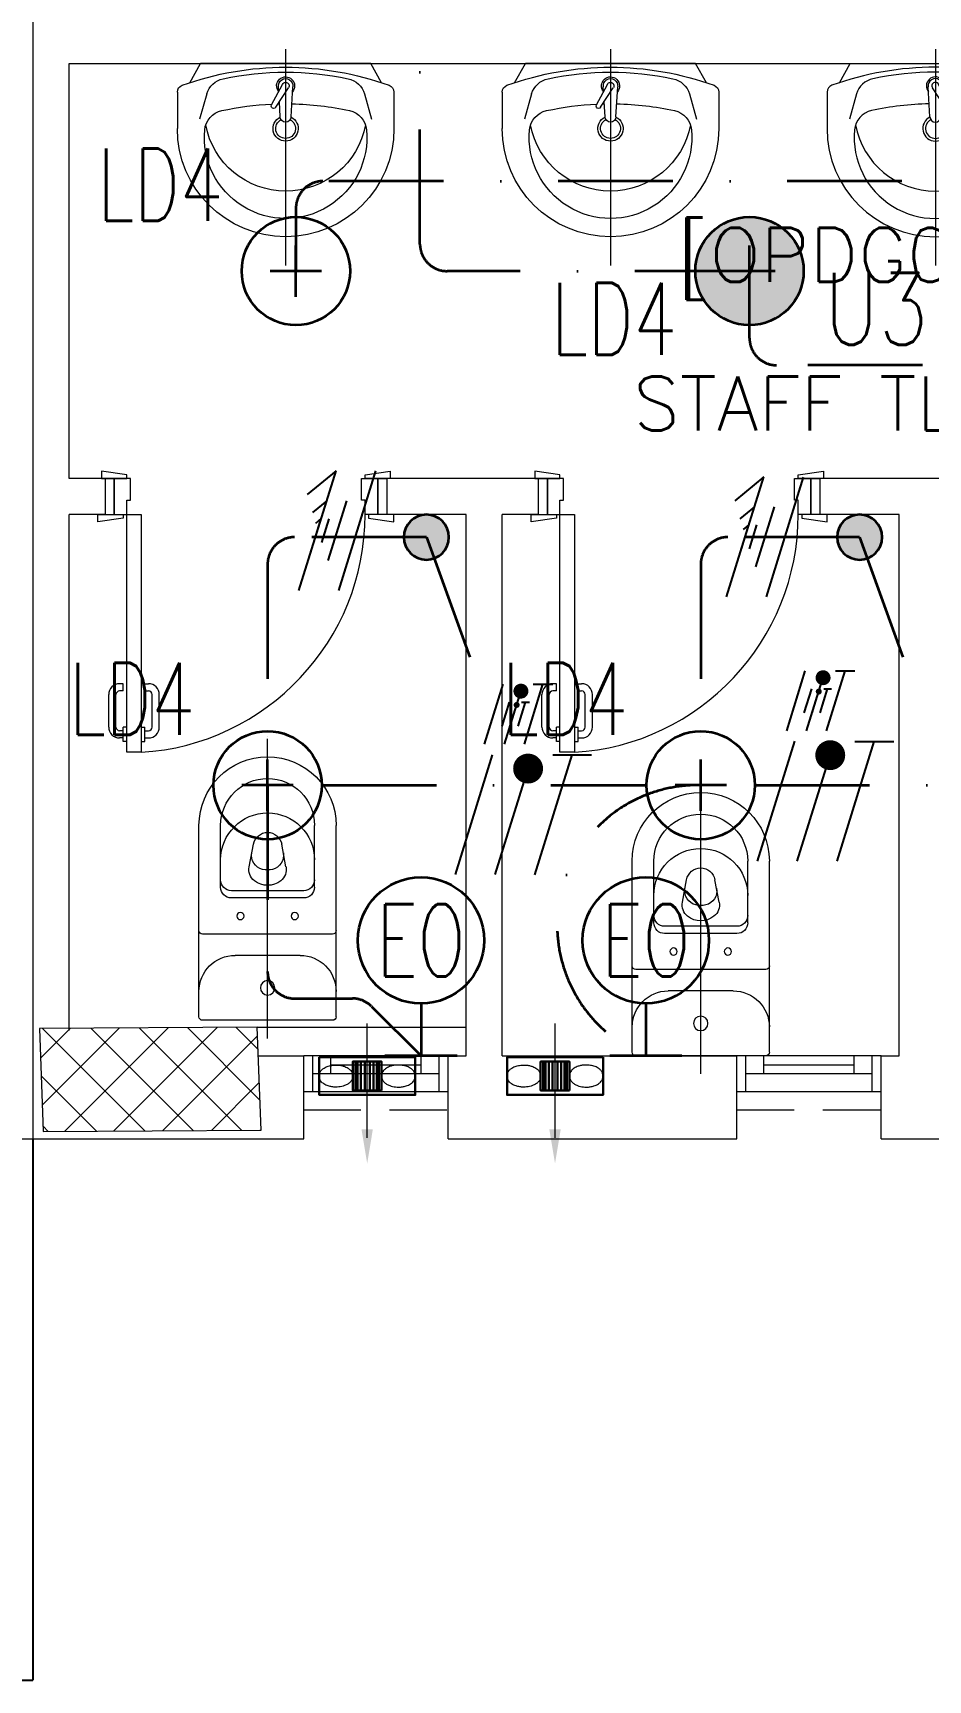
# Model space of a CAD drawing. Header units: inches. Extents: x -12418 to 183584, y -29325 to 19878.
# Drawn here: x 5228 to 7708, y -14597 to -10032 of the extents above; entities that cross this region are included whole.
import ezdxf
from ezdxf.enums import TextEntityAlignment as Align

# ---------------------------------------------------------------- set-up
doc = ezdxf.new("R2010")
doc.units = ezdxf.units.IN
doc.header["$LTSCALE"] = 25
doc.header["$MEASUREMENT"] = 0
for name, pattern in [('00-Ground Floor$0$HIDDEN', [9.525, 6.35, -3.175]), ('DASHDOT', [25.4, 12.7, -6.35, 0, -6.35]), ('DASHED2', [9.525, 6.35, -3.175])]:
    doc.linetypes.add(name, pattern=pattern)
doc.layers.get('0').update_dxf_attribs({"color": 8})
for name, color, linetype, lineweight in [('00-Ground Floor$0$72_EGR_BASE_TEXT', 252, 'Continuous', 5), ('00-Ground Floor$0$Aluminum', 251, 'Continuous', 5), ('00-Ground Floor$0$C-HYDR-CTCH', 251, 'Continuous', 5), ('00-Ground Floor$0$Hatch', 254, 'Continuous', 5), ('00-Ground Floor$0$Proj', 251, 'Continuous', 5), ('00-Ground Floor$0$SANIT', 250, 'Continuous', 5), ('00-Ground Floor$0$Walls', 251, 'Continuous', 5), ('00-Ground Floor$0$Wooden Joinery', 251, 'Continuous', 5), ('E-LITE-CIRC', 6, 'Continuous', 25), ('E-LITE-CIRC-NUMB', 6, 'Continuous', 25), ('E-LITE-CLNG @ 100', 150, 'Continuous', 35), ('E-LITE-CLNG-CNDT', 6, 'DASHDOT', 35), ('E-LITE-CTRL', 6, 'Continuous', 25), ('E-LITE-IDEN', 6, 'Continuous', 25), ('E-LITE-SWCH @ 100', 3, 'Continuous', 35), ('E-POWR-CIRC-NUMB', 6, 'Continuous', 25), ('E-POWR-WALL @ 100', 4, 'Continuous', 35), ('E-POWR-WIRE', 6, 'Continuous', 25), ('E-POWR-WIRE @ 100', 6, 'Continuous', 25), ('E-POWR-WIRE @ 20', 6, 'Continuous', 25), ('E-POWR-WIRE @ 50', 6, 'Continuous', 25)]:
    doc.layers.add(name, color=color, linetype=linetype, lineweight=lineweight)
for name, color, linetype in [('00-Ground Floor$0$X-WHITE glass', 255, 'Continuous'), ('E-POWR-IDEN', 101, 'Continuous'), ('MC-EX-EQPM', 2, 'Continuous')]:
    doc.layers.add(name, color=color, linetype=linetype)
doc.styles.add('00-Ground Floor$0$SIMPLEX', font='SIMPLEX.shx', dxfattribs={"height": 150})
doc.styles.add('DC_Simplex', font='SIMPLEX.shx', dxfattribs={"width": 0.7})

# ---------------------------------------------------------------- blocks, each defined once
blk = doc.blocks.new('00-Ground Floor$0$A$C72370EFE')
at = {"layer": '00-Ground Floor$0$Wooden Joinery'}
for p, q in [((-0.01, -0.04), (-0.02, -0.04)), ((-0.01, -0.03), (-0.01, -0.07)), ((0, -0.03), (-0.01, -0.03)), ((0.04, -0.03), (0.05, -0.03)), ((0.05, -0.03), (0.05, -0.07)), ((0.05, -0.04), (0.06, -0.04)), ((-0.05, -0.07), (-0.05, -0.16)), ((-0.03, -0.07), (-0.03, -0.16)), ((-0.01, -0.06), (-0.02, -0.06)), ((0, -0.07), (-0.01, -0.07)), ((0.04, -0.07), (0.05, -0.07)), ((0.05, -0.06), (0.06, -0.06)), ((0.07, -0.07), (0.07, -0.16)), ((0.09, -0.07), (0.09, -0.16)), ((-0.01, -0.17), (-0.02, -0.17)), ((-0.01, -0.17), (-0.01, -0.19)), ((0.05, -0.17), (0.06, -0.17)), ((0.05, -0.17), (0.05, -0.19)), ((-0.01, -0.19), (-0.02, -0.19)), ((0.05, -0.19), (0.06, -0.19))]:
    blk.add_line(p, q, dxfattribs=at)
for centre, radius, start, end in [((-0.02, -0.07), 0.03, 90, 180), ((0.06, -0.07), 0.03, 0, 90), ((-0.02, -0.07), 0.01, 90, 180), ((0.06, -0.07), 0.01, 0, 90), ((-0.02, -0.16), 0.03, 180, 270), ((-0.02, -0.16), 0.01, 180, 270), ((0.06, -0.16), 0.01, 270, 0), ((0.06, -0.16), 0.03, 270, 0)]:
    blk.add_arc(centre, radius, start, end, dxfattribs=at)
blk = doc.blocks.new('00-Ground Floor$0$A$C268A7CF0')
at = {"layer": '00-Ground Floor$0$Wooden Joinery'}
for points in [[(80, 758.8), (80, 768.8), (10, 778.8), (10, 758.8)], [(740, 758.8), (740, 768.8), (810, 778.8), (810, 758.8)], [(70, 658.8), (70, 648.8), (0, 638.8), (0, 658.8)], [(120, 658.8), (120, 0), (80, 0), (80, 658.8)], [(750, 658.8), (750, 648.8), (820, 638.8), (820, 658.8)]]:
    blk.add_lwpolyline(points, close=True, dxfattribs=at)
for points in [[(45, 658.8), (45, 758.8), (20, 758.8), (20, 658.8), (45, 658.8)], [(45, 658.8), (80, 658.8), (80, 698.8), (90, 698.8), (90, 758.8), (45, 758.8), (45, 658.8)], [(775, 658.8), (740, 658.8), (740, 698.8), (730, 698.8), (730, 758.8), (775, 758.8), (775, 658.8)], [(775, 658.8), (775, 758.8), (800, 758.8), (800, 658.8), (775, 658.8)]]:
    blk.add_lwpolyline(points, dxfattribs=at)
blk.add_arc((80, 658.8), 660, 273.4748, 0, dxfattribs=at)
at = {"layer": '00-Ground Floor$0$Wooden Joinery', "xscale": 999.9999999998854, "yscale": 999.9999999998854, "zscale": 999.9999999998854, "rotation": 180}
blk.add_blockref('00-Ground Floor$0$A$C72370EFE', (120, 0), dxfattribs=at)
blk = doc.blocks.new('00-Ground Floor$0$WC manta')
at = {"layer": '00-Ground Floor$0$SANIT'}
for p, q in [((-0.12, 0.19), (0.41, 0.19)), ((-0.13, 0.18), (-0.13, -0.18)), ((0.109, 0.18), (0.109, -0.18)), ((0.209, 0.1), (0.209, -0.1)), ((0.229, 0.1), (0.229, -0.1)), ((0.239, 0.13), (0.41, 0.13)), ((0.05, 0.09), (0.05, -0.09)), ((0.2955, 0.051), (0.3581, 0.0393)), ((-0.18, 0), (0.65, 0)), ((0.2955, -0.051), (0.3581, -0.0393)), ((0.239, -0.13), (0.41, -0.13)), ((-0.12, -0.19), (0.41, -0.19))]:
    blk.add_line(p, q, dxfattribs=at)
for centre, radius in [((0.159, 0.0752), 0.01), ((-0.04, 0), 0.02), ((0.159, -0.0753), 0.01)]:
    blk.add_circle(centre, radius, dxfattribs=at)
for centre, radius, start, end in [((-0.12, 0.18), 0.01, 90, 180), ((-0.05, 0.09), 0.1, 0, 90), ((0.119, 0.18), 0.01, 90, 180), ((0.41, 0), 0.19, 270, 90), ((0.239, 0.1), 0.03, 90, 180), ((0.259, 0.1), 0.03, 90, 180), ((0.3147, 0), 0.13, 270, 90), ((0.41, 0), 0.13, 270, 90), ((0.2882, 0.0117), 0.04, 79.4289, 141.525), ((0.3029, 0), 0.0588, 141.525, 218.475), ((0.3454, 0), 0.0588, 166.4176, 193.5824), ((0.3271, 0.0044), 0.04, 79.4289, 166.4176), ((0.3507, 0), 0.04, 280.5711, 79.4289), ((0.2882, -0.0117), 0.04, 218.475, 280.5711), ((0.3271, -0.0044), 0.04, 193.5824, 280.5711), ((-0.05, -0.09), 0.1, 270, 0), ((0.239, -0.1), 0.03, 180, 270), ((0.259, -0.1), 0.03, 180, 270), ((-0.12, -0.18), 0.01, 180, 270), ((0.119, -0.18), 0.01, 180, 270)]:
    blk.add_arc(centre, radius, start, end, dxfattribs=at)
blk = doc.blocks.new('00-Ground Floor$0$lav-manta 60')
at = {"layer": '00-Ground Floor$0$SANIT'}
for p, q in [((-0.2658, -0.0529), (-0.2358, 0)), ((-0.2358, 0), (0.2358, 0)), ((0, 0.04), (0, -0.56)), ((0.2658, -0.0529), (0.2358, 0)), ((-0.3, -0.0789), (-0.3, -0.18)), ((-0.2185, -0.0841), (-0.2383, -0.1537)), ((-0.015, -0.1473), (-0.0199, -0.064)), ((0.0274, -0.121), (-0.0078, -0.0673)), ((0.0389, -0.1142), (0.0087, -0.0575)), ((0.0191, -0.077), (0.0199, -0.064)), ((0.2185, -0.0841), (0.2383, -0.1537)), ((0.3, -0.0789), (0.3, -0.18)), ((0.015, -0.1473), (0.0174, -0.1057))]:
    blk.add_line(p, q, dxfattribs=at)
for centre, radius, start, end in [((0, -0.8557), 0.8457, 70.1771, 109.8229), ((-0.1608, -0.1006), 0.06, 101.8086, 164.0794), ((0, -0.8696), 0.8457, 78.1914, 101.8086), ((0, -0.0617), 0.025, 320.7474, 220.368), ((0, -0.0617), 0.02, 353.2671, 186.682), ((0.1608, -0.1006), 0.06, 15.9206, 78.1914), ((-0.28, -0.0789), 0.02, 109.8229, 180), ((0, -0.0617), 0.00966, 25.4127, 215.9577), ((0.28, -0.0789), 0.02, 0, 70.1771), ((-0.1645, -0.189), 0.06, 102.0883, 174.8142), ((0, -0.9572), 0.8457, 91.1572, 102.0883), ((0, -0.9572), 0.8457, 88.5486, 88.844), ((0.0332, -0.1176), 0.00666, 210.6852, 30.6852), ((0, -0.9572), 0.8457, 77.9117, 87.4274), ((0.1645, -0.189), 0.06, 5.1858, 77.9117), ((0, -0.18), 0.3, 180, 0), ((0, -0.1282), 0.2252, 190.6097, 349.3903), ((0, -0.18), 0.035, 115.3106, 64.6894), ((0, -0.18), 0.0275, 117.1496, 62.8504), ((0, -0.1473), 0.015, 180, 0), ((0, -0.2039), 0.2252, 174.8142, 5.1858)]:
    blk.add_arc(centre, radius, start, end, dxfattribs=at)
blk = doc.blocks.new('00-Ground Floor')
at = {"layer": '00-Ground Floor$0$Hatch'}
h = blk.add_hatch(dxfattribs=at)
h.set_pattern_fill('ANSI37', color=256, scale=30)
h.set_pattern_definition([(45, (-1981.42, -13099.68), (-67.35192, 67.35192), []), (135, (-1981.42, -13099.68), (-67.35192, -67.35192), [])])
h.paths.add_polyline_path([(48971.2, 8818.2), (48367.3, 8810.1), (48371.2, 8521.7), (48975.1, 8529.8)])
h.paths.add_polyline_path([(41810.5, 8810.5), (41227, 8805), (41207, 8513.7), (41790.5, 8519.1)])
h.paths.add_polyline_path([(27433.5, 8803.1), (26834.4, 8799), (26828.7, 8506), (27427.8, 8510)])
h.paths.add_polyline_path([(34618.7, 8805.3), (34017.5, 8797.8), (34009.3, 8512.1), (34610.5, 8519.6)])
h.paths.add_polyline_path([(20214.3, 8812.4), (19607.8, 8790.5), (19622.4, 8498), (20228.8, 8519.8)])
h.paths.add_polyline_path([(13477.7, 8802), (12255.7, 8825.9), (12249.3, 8529.8), (13471.3, 8505.8)])
h.paths.add_polyline_path([(13491.8, 1601.9), (12276.8, 1586.2), (12263.3, 1293.7), (13478.3, 1309.4)])
h.paths.add_polyline_path([(13465.7, -5591.3), (12262.6, -5607.3), (12256.9, -5900.3), (13460, -5884.3)])
h.paths.add_polyline_path([(13484.2, -12790), (12287.5, -12801.4), (12290.4, -13095.9), (13487, -13084.4)])
h.paths.add_polyline_path([(5849.2, -12787.9), (5245.6, -12791.6), (5256.3, -13077.1), (5859.8, -13073.4)])
h.paths.add_polyline_path([(5833.8, -5589.9), (5236.9, -5588.3), (5236.8, -5889.5), (5833.6, -5891)])
h.paths.add_polyline_path([(5843.6, 1599.7), (5224.3, 1600.9), (5213.7, 1298), (5833, 1296.7)])
h.paths.add_polyline_path([(5820.3, 8779.1), (5219.7, 8793.5), (5216, 8503.9), (5816.7, 8489.4)])
h.paths.add_polyline_path([(-1378.8, 8777.2), (-1981.4, 8799.9), (-1979.5, 8511.6), (-1376.9, 8488.9)])
h.paths.add_polyline_path([(-1371.1, -5601.1), (-1973.1, -5608.1), (-1969.7, -5899.7), (-1367.7, -5892.7)])
h.paths.add_polyline_path([(-1353.5, -12795.7), (-1951.9, -12796.7), (-1947.1, -13097.4), (-1348.7, -13096.4)])
h.paths.add_polyline_path([(20233.2, -12782.5), (19627.5, -12795.4), (19633.2, -13096.6), (20238.9, -13083.7)])
h.paths.add_polyline_path([(20226.6, -5590), (19632.3, -5607.6), (19634.4, -5904.1), (20228.7, -5886.6)])
h.paths.add_polyline_path([(20217.9, 1618), (19619, 1610.4), (19623, 1310.2), (20221.9, 1317.9)])
h.paths.add_polyline_path([(27418.3, 1602.8), (26816.3, 1607.5), (26820.6, 1315.3), (27422.5, 1310.7)])
h.paths.add_polyline_path([(27422, -5579.9), (26818.1, -5597.5), (26831.6, -5897.5), (27431.7, -5876.5)])
h.paths.add_polyline_path([(27438.1, -12795.9), (26834.3, -12789.3), (26831.9, -13075), (27435.7, -13081.6)])
h.paths.add_polyline_path([(34636.6, -12785.4), (34039.3, -12800), (34048.3, -13099.7), (34645.6, -13085.1)])
h.paths.add_polyline_path([(34629.3, -5597.1), (34028, -5595.2), (34029.2, -5892.4), (34630.4, -5894.3)])
h.paths.add_polyline_path([(34592.8, 1606.7), (34012, 1611.4), (34031.7, 1321.6), (34612.5, 1316.9)])
h.paths.add_polyline_path([(41796.2, 1606), (41198.6, 1619.8), (41200.6, 1327.8), (41798.2, 1314.1)])
h.paths.add_polyline_path([(41797.2, -5592.6), (41228.8, -5600.2), (41230.6, -5894.3), (41799, -5886.7)])
h.paths.add_polyline_path([(41834.3, -12789.7), (41229, -12792.4), (41230.4, -13096.9), (41835.6, -13094.3)])
h.paths.add_polyline_path([(49008.5, -12790.2), (48420.5, -12774.1), (48407.3, -13081.4), (48995.3, -13097.4)])
h.paths.add_polyline_path([(48992.7, -5590.8), (48389.5, -5589.7), (48387.5, -5886.2), (48990.7, -5887.3)])
at = {"layer": '00-Ground Floor$0$Aluminum'}
for p, q in [((6377.9, -12867.4, 0), (5977.9, -12867.4, 0)), ((6002.9, -12967.4, 0), (6002.9, -12867.4, 0)), ((6052.9, -12917.4, 0), (6052.9, -12867.4, 0)), ((6302.9, -12917.4, 0), (6302.9, -12867.4, 0)), ((6352.9, -12967.4, 0), (6352.9, -12867.4, 0)), ((7577.9, -12867.4, 0), (7177.9, -12867.4, 0)), ((7202.9, -12967.4, 0), (7202.9, -12867.4, 0)), ((7252.9, -12917.4, 0), (7252.9, -12867.4, 0)), ((7502.9, -12917.4, 0), (7502.9, -12867.4, 0)), ((7552.9, -12967.4, 0), (7552.9, -12867.4, 0)), ((6352.9, -12917.4, 0), (6002.9, -12917.4, 0)), ((6052.9, -12892.4, 0), (6302.9, -12892.4, 0)), ((7552.9, -12917.4, 0), (7202.9, -12917.4, 0)), ((7252.9, -12892.4, 0), (7502.9, -12892.4, 0)), ((6377.9, -12967.4, 0), (5977.9, -12967.4, 0)), ((7577.9, -12967.4, 0), (7177.9, -12967.4, 0))]:
    blk.add_line(p, q, dxfattribs=at)
at = {"layer": '00-Ground Floor$0$C-HYDR-CTCH', "flags": 128}
blk.add_lwpolyline([(5256.3, -13077.1), (5859.8, -13073.4), (5849.2, -12787.9), (5245.6, -12791.6), (5256.3, -13077.1)], dxfattribs=at)
at = {"layer": '00-Ground Floor$0$Proj', "linetype": '00-Ground Floor$0$HIDDEN'}
for p, q in [((5977.9, -13017.4, 0), (6377.9, -13017.4, 0)), ((7177.9, -13017.4, 0), (7577.9, -13017.4, 0)), ((-1348.7, -13096.4), (5227.9, -13097.4, 0))]:
    blk.add_line(p, q, dxfattribs=at)
at = {"layer": '00-Ground Floor$0$Walls'}
for p, q in [((5227.9, -5597.4, 0), (5227.9, -13097.4, 0)), ((5227.9, -5597.4, 0), (5227.9, -13097.4, 0)), ((5327.9, -10117.4, 0), (9097.9, -10117.4, 0)), ((5327.9, -11267.4, 0), (5327.9, -10117.4, 0)), ((5427.9, -11267.4, 0), (5327.9, -11267.4, 0)), ((5427.9, -11267.4, 0), (5427.9, -11367.4, 0)), ((6207.9, -11267.4, 0), (6207.9, -11367.4, 0)), ((6627.9, -11267.4, 0), (6207.9, -11267.4, 0)), ((6627.9, -11267.4, 0), (6627.9, -11367.4, 0)), ((7407.9, -11267.4, 0), (7407.9, -11367.4, 0)), ((7827.9, -11267.4, 0), (7407.9, -11267.4, 0)), ((5327.9, -12797.4, 0), (5327.9, -11367.4, 0)), ((5427.9, -11367.4, 0), (5327.9, -11367.4, 0)), ((6427.9, -11367.4, 0), (6207.9, -11367.4, 0)), ((6427.9, -12867.4, 0), (6427.9, -11367.4, 0)), ((6527.9, -12867.4, 0), (6527.9, -11367.4, 0)), ((6627.9, -11367.4, 0), (6527.9, -11367.4, 0)), ((7627.9, -11367.4, 0), (7407.9, -11367.4, 0)), ((7627.9, -12867.4, 0), (7627.9, -11367.4, 0)), ((5849.2, -12787.9), (6427.9, -12787.9, 0)), ((5852.2, -12867.4, 0), (5977.9, -12867.4, 0)), ((5977.9, -13097.4, 0), (5977.9, -12867.4, 0)), ((6377.9, -12867.4, 0), (6427.9, -12867.4, 0)), ((6377.9, -13097.4, 0), (6377.9, -12867.4, 0)), ((6527.9, -12867.4, 0), (7177.9, -12867.4, 0)), ((7177.9, -13097.4, 0), (7177.9, -12867.4, 0)), ((7577.9, -12867.4, 0), (7627.9, -12867.4, 0)), ((7577.9, -13097.4, 0), (7577.9, -12867.4, 0)), ((5227.9, -13097.4, 0), (5977.9, -13097.4, 0)), ((6377.9, -13097.4, 0), (7177.9, -13097.4, 0)), ((7577.9, -13097.4, 0), (8377.9, -13097.4, 0))]:
    blk.add_line(p, q, dxfattribs=at)
at = {"layer": '00-Ground Floor$0$X-WHITE glass', "ltscale": 6}
for p, q in [((5227.9, -13097.4, 0), (5227.9, -14597.4, 0)), ((-1947.1, -14597.4, 0), (5227.9, -14597.4))]:
    blk.add_line(p, q, dxfattribs=at)
at = {"layer": '00-Ground Floor$0$SANIT', "yscale": 1000.000000000223, "zscale": 1000.000000000223}
for p, xscale in [((5927.9, -10117.4, 0), -1000.000000000223), ((6827.9, -10117.4, 0), -1000.000000000223), ((7727.9, -10117.4, 0), 1000.000000000223)]:
    blk.add_blockref('00-Ground Floor$0$lav-manta 60', p, dxfattribs=dict(at, xscale=xscale))
at = {"layer": '00-Ground Floor$0$SANIT', "xscale": -999.9999999999995, "yscale": 999.9999999999995, "zscale": 999.9999999999995, "rotation": 270}
for p in [(5877.9, -12638.9, 0), (7077.9, -12737.4, 0)]:
    blk.add_blockref('00-Ground Floor$0$WC manta', p, dxfattribs=at)
at = {"layer": '00-Ground Floor$0$Wooden Joinery'}
for p in [(5407.9, -12026.2, 0), (6607.9, -12026.2, 0)]:
    blk.add_blockref('00-Ground Floor$0$A$C268A7CF0', p, dxfattribs=at)
at = {"layer": '00-Ground Floor$0$72_EGR_BASE_TEXT', "char_height": 150, "attachment_point": 2, "style": '00-Ground Floor$0$SIMPLEX'}
for s, insert in [('[OPDG06]', (7504.2, -10572.5, 0)), ('STAFF TLTS (F)', (7652.9, -10984.2, 0))]:
    blk.add_mtext(s, dxfattribs=dict(at, insert=insert))
blk = doc.blocks.new('DC_LT-CL-Point')
for p, q in [((0, -0.711), (0, 0.711)), ((0.711, 0), (-0.711, 0))]:
    blk.add_line(p, q)
blk.add_circle((0, 0), 1.5)
at = {"layer": 'E-LITE-CIRC-NUMB', "style": 'DC_Simplex', "width": 0.7, "flags": 8}
blk.add_attdef('CIRCUIT', text='', height=2, rotation=360, dxfattribs=at).set_placement((-3.364, 1.5), align=Align.RIGHT)
at = {"layer": 'E-LITE-CTRL', "style": 'DC_Simplex', "width": 0.7, "flags": 8}
blk.add_attdef('CONTROL', (3.364, -3.498), '', height=2, rotation=360, dxfattribs=at)
at = {"layer": 'E-LITE-IDEN', "style": 'DC_Simplex', "width": 0.7, "flags": 8}
blk.add_attdef('TYPE', (3.364, 1.5), '', height=2, rotation=360, dxfattribs=at)
blk = doc.blocks.new('*U247')
h = blk.add_hatch(color=254)
h.dxf.hatch_style = 1
edge = h.paths.add_edge_path()
edge.add_arc((0, 0), 1.5, 0, 360)
for p, q in [((0, -0.711), (0, 0.711)), ((0.711, 0), (-0.711, 0))]:
    blk.add_line(p, q)
blk.add_circle((0, 0), 1.5)
at = {"layer": 'E-LITE-CIRC-NUMB', "style": 'DC_Simplex', "width": 0.7, "flags": 8}
blk.add_attdef('CIRCUIT', text='', height=2, rotation=360, dxfattribs=at).set_placement((-3.364, 1.5), align=Align.RIGHT)
at = {"layer": 'E-LITE-CTRL', "style": 'DC_Simplex', "width": 0.7, "flags": 8}
blk.add_attdef('CONTROL', (3.364, -3.498), '', height=2, rotation=360, dxfattribs=at)
at = {"layer": 'E-LITE-IDEN', "style": 'DC_Simplex', "width": 0.7, "flags": 8}
blk.add_attdef('TYPE', (3.364, 1.5), '', height=2, rotation=360, dxfattribs=at)
blk = doc.blocks.new('*U25')
blk.add_hatch(color=256).paths.add_polyline_path([(0.625, 0.625, 1), (-0.625, 0.625, 1)])
blk.add_line((0, 0.625), (1.2, 3.947))
blk.add_circle((0, 0.625), 0.625)
at = {"layer": 'E-LITE-CTRL', "style": 'DC_Simplex', "width": 0.7, "flags": 8}
blk.add_attdef('CONTROL', (-26.627, -10.116), '', height=2, rotation=360, dxfattribs=at)
at = {"layer": 'E-LITE-IDEN', "style": 'DC_Simplex', "width": 0.7, "flags": 8}
blk.add_attdef('TYPE', text='', height=2, rotation=360, dxfattribs=at).set_placement((-31.991, -10.116), align=Align.RIGHT)
blk = doc.blocks.new('*U77')
for p, q in [((-0.515, -1.66), (0.515, 1.66)), ((0.515, 1.66), (-0.287, 1.001)), ((0.587, -1.663), (1.617, 1.658))]:
    blk.add_line(p, q)
blk = doc.blocks.new('*U1179')
at = {"layer": 'E-POWR-WIRE @ 100', "xscale": 100, "yscale": 100, "zscale": 100}
blk.add_blockref('*U77', (7200.9, -11429), dxfattribs=at)
at = {"layer": 'E-POWR-WIRE @ 20', "xscale": 20, "yscale": 20, "zscale": 20}
blk.add_blockref('*U77', (7200.9, -11429), dxfattribs=at)
at = {"layer": 'E-POWR-WIRE @ 50', "xscale": 50, "yscale": 50, "zscale": 50}
blk.add_blockref('*U77', (7200.9, -11429), dxfattribs=at)
blk = doc.blocks.new('*U1180')
at = {"layer": 'E-POWR-WIRE @ 100', "xscale": 100, "yscale": 100, "zscale": 100}
blk.add_blockref('*U77', (6016.4, -11411.8), dxfattribs=at)
at = {"layer": 'E-POWR-WIRE @ 20', "xscale": 20, "yscale": 20, "zscale": 20}
blk.add_blockref('*U77', (6016.4, -11411.8), dxfattribs=at)
at = {"layer": 'E-POWR-WIRE @ 50', "xscale": 50, "yscale": 50, "zscale": 50}
blk.add_blockref('*U77', (6016.4, -11411.8), dxfattribs=at)
blk = doc.blocks.new('*U76')
for p, q in [((-1.617, -1.658), (-0.587, 1.663)), ((-0.515, -1.66), (0.515, 1.66)), ((0.587, -1.663), (1.617, 1.658)), ((1.078, 1.659), (2.157, 1.657))]:
    blk.add_line(p, q)
at = {"const_width": 0.414}
blk.add_lwpolyline([(0.19, 1.278, 1), (0.604, 1.277, 1)], format="xyb", close=True, dxfattribs=at)
blk = doc.blocks.new('*U1328')
at = {"layer": 'E-POWR-WIRE @ 100', "xscale": 100, "yscale": 100, "zscale": 100}
blk.add_blockref('*U76', (7396.9, -12161.8), dxfattribs=at)
at = {"layer": 'E-POWR-WIRE @ 20', "xscale": 20, "yscale": 20, "zscale": 20}
blk.add_blockref('*U76', (7396.9, -11883.3), dxfattribs=at)
at = {"layer": 'E-POWR-WIRE @ 50', "xscale": 50, "yscale": 50, "zscale": 50}
blk.add_blockref('*U76', (7396.9, -11883.3), dxfattribs=at)
blk = doc.blocks.new('*U1329')
at = {"layer": 'E-POWR-WIRE @ 100', "xscale": 100, "yscale": 100, "zscale": 100}
blk.add_blockref('*U76', (6559.9, -12199), dxfattribs=at)
at = {"layer": 'E-POWR-WIRE @ 20', "xscale": 20, "yscale": 20, "zscale": 20}
blk.add_blockref('*U76', (6559.9, -11920.5), dxfattribs=at)
at = {"layer": 'E-POWR-WIRE @ 50', "xscale": 50, "yscale": 50, "zscale": 50}
blk.add_blockref('*U76', (6559.9, -11920.5), dxfattribs=at)
blk = doc.blocks.new('*U98')
at = {"layer": 'MC-EX-EQPM', "lineweight": 9}
blk.add_hatch(color=253, dxfattribs=at).paths.add_polyline_path([(15.7, 160.3), (-15.7, 160.3), (0, 254.8)], flags=0)
at = {"layer": 'MC-EX-EQPM', "color": 253, "lineweight": 9}
blk.add_line((0, 183.8), (0, -132.9), dxfattribs=at)
at = {"layer": 'MC-EX-EQPM', "color": 253, "linetype": 'DASHED2', "lineweight": 30, "ltscale": 2.5}
for p, q in [((-32.6, 52.3), (-32.6, -27.5)), ((-26.4, 52.3), (-26.4, -27.5)), ((-17.2, 52.3), (-17.2, -27.5)), ((-6.9, 52.3), (-6.9, -27.5)), ((6.9, 52.3), (6.9, -27.5)), ((17.2, 52.3), (17.2, -27.5)), ((26.4, 52.3), (26.4, -27.5)), ((32.6, 52.3), (32.6, -27.5))]:
    blk.add_line(p, q, dxfattribs=at)
at = {"layer": 'MC-EX-EQPM', "color": 253, "lineweight": 30, "ltscale": 2.5}
for points in [[(-133, -39.8), (133, -39.8), (133, 64.7), (-133, 64.7)], [(-39.9, 52.3), (39.9, 52.3), (39.9, -27.5), (-39.9, -27.5)]]:
    blk.add_lwpolyline(points, close=True, dxfattribs=at)
at = {"layer": 'MC-EX-EQPM', "color": 253, "lineweight": 9}
for points, knots in [([(-39.9, 12.4), (-39.9, 13.7), (-40, 14.9), (-40.4, 17.4), (-40.7, 18.6), (-41.5, 20.9), (-42, 22), (-43, 24), (-43.6, 25), (-44.9, 26.9), (-45.6, 27.7), (-47.4, 29.8), (-48.6, 31), (-51.1, 33), (-52.4, 34), (-55.1, 35.6), (-56.5, 36.4), (-59.4, 37.8), (-60.9, 38.4), (-65, 39.9), (-67.6, 40.7), (-73, 41.9), (-75.8, 42.3), (-81.5, 42.9), (-84.3, 43), (-90.7, 43), (-94.3, 42.7), (-101.2, 41.7), (-104.6, 40.9), (-110, 39.2), (-112.2, 38.4), (-116.4, 36.4), (-118.4, 35.3), (-121.7, 33.1), (-123.1, 32), (-125.6, 29.7), (-126.8, 28.4), (-128.8, 25.9), (-129.5, 24.7), (-130.9, 22.1), (-131.5, 20.8), (-132.4, 17.9), (-132.7, 16.4), (-133, 14), (-133, 13.2), (-133, 12.4)], [0, 0, 0, 0, 0.083152, 0.083152, 0.166304, 0.166304, 0.249457, 0.249457, 0.332609, 0.332609, 0.415761, 0.415761, 0.545395, 0.545395, 0.675028, 0.675028, 0.804662, 0.804662, 0.934296, 0.934296, 1.152782, 1.152782, 1.371268, 1.371268, 1.589754, 1.589754, 1.860357, 1.860357, 2.130959, 2.130959, 2.317705, 2.317705, 2.504451, 2.504451, 2.641391, 2.641391, 2.778331, 2.778331, 2.881554, 2.881554, 2.984776, 2.984776, 3.087999, 3.087999, 3.141593, 3.141593, 3.141593, 3.141593]), ([(-133, 12.4), (-133, 11.7), (-133, 10.9), (-132.7, 8.6), (-132.4, 7.1), (-131.5, 4.3), (-131, 2.9), (-129.6, 0.3), (-128.9, -0.9), (-127.2, -3.1), (-126.3, -4.1), (-124.4, -6), (-123.5, -6.8), (-121.4, -8.4), (-120.4, -9.1), (-117.5, -11), (-115.7, -11.9), (-111.8, -13.7), (-109.8, -14.4), (-105.7, -15.7), (-103.6, -16.2), (-99.3, -17.1), (-97.1, -17.4), (-90.1, -18.2), (-85.3, -18.3), (-77.2, -17.7), (-74, -17.2), (-67.7, -15.9), (-64.6, -15), (-59.7, -13.1), (-57.7, -12.2), (-54, -10.1), (-52.2, -9), (-49.2, -6.7), (-48, -5.6), (-45.8, -3.2), (-44.7, -1.9), (-43.1, 0.7), (-42.4, 1.9), (-41.3, 4.5), (-40.8, 5.9), (-40.2, 8.8), (-40, 10.2), (-39.9, 12), (-39.9, 12.2), (-39.9, 12.4)], [3.141593, 3.141593, 3.141593, 3.141593, 3.191222, 3.191222, 3.294445, 3.294445, 3.397668, 3.397668, 3.500891, 3.500891, 3.604114, 3.604114, 3.707337, 3.707337, 3.810559, 3.810559, 3.981855, 3.981855, 4.15315, 4.15315, 4.324446, 4.324446, 4.495741, 4.495741, 4.865323, 4.865323, 5.117184, 5.117184, 5.369044, 5.369044, 5.542485, 5.542485, 5.715925, 5.715925, 5.843378, 5.843378, 5.97083, 5.97083, 6.069787, 6.069787, 6.168745, 6.168745, 6.267702, 6.267702, 6.283185, 6.283185, 6.283185, 6.283185]), ([(39.9, 12.4), (39.9, 13.7), (40, 14.9), (40.4, 17.4), (40.7, 18.6), (41.5, 20.9), (42, 22), (43, 24), (43.6, 25), (44.9, 26.9), (45.6, 27.7), (47.4, 29.8), (48.6, 31), (51.1, 33), (52.4, 34), (55.1, 35.6), (56.5, 36.4), (59.4, 37.8), (60.9, 38.4), (65, 39.9), (67.6, 40.7), (73, 41.9), (75.8, 42.3), (81.5, 42.9), (84.3, 43), (90.7, 43), (94.3, 42.7), (101.2, 41.7), (104.6, 40.9), (110, 39.2), (112.2, 38.4), (116.4, 36.4), (118.4, 35.3), (121.7, 33.1), (123.1, 32), (125.6, 29.7), (126.8, 28.4), (128.8, 25.9), (129.5, 24.7), (130.9, 22.1), (131.5, 20.8), (132.4, 17.9), (132.7, 16.4), (133, 14), (133, 13.2), (133, 12.4)], [0, 0, 0, 0, 0.083152, 0.083152, 0.166304, 0.166304, 0.249457, 0.249457, 0.332609, 0.332609, 0.415761, 0.415761, 0.545395, 0.545395, 0.675028, 0.675028, 0.804662, 0.804662, 0.934296, 0.934296, 1.152782, 1.152782, 1.371268, 1.371268, 1.589754, 1.589754, 1.860357, 1.860357, 2.130959, 2.130959, 2.317705, 2.317705, 2.504451, 2.504451, 2.641391, 2.641391, 2.778331, 2.778331, 2.881554, 2.881554, 2.984776, 2.984776, 3.087999, 3.087999, 3.141593, 3.141593, 3.141593, 3.141593]), ([(133, 12.4), (133, 11.7), (133, 10.9), (132.7, 8.6), (132.4, 7.1), (131.5, 4.3), (131, 2.9), (129.6, 0.3), (128.9, -0.9), (127.2, -3.1), (126.3, -4.1), (124.4, -6), (123.5, -6.8), (121.4, -8.4), (120.4, -9.1), (117.5, -11), (115.7, -11.9), (111.8, -13.7), (109.8, -14.4), (105.7, -15.7), (103.6, -16.2), (99.3, -17.1), (97.1, -17.4), (90.1, -18.2), (85.3, -18.3), (77.2, -17.7), (74, -17.2), (67.7, -15.9), (64.6, -15), (59.7, -13.1), (57.7, -12.2), (54, -10.1), (52.2, -9), (49.2, -6.7), (48, -5.6), (45.8, -3.2), (44.7, -1.9), (43.1, 0.7), (42.4, 1.9), (41.3, 4.5), (40.8, 5.9), (40.2, 8.8), (40, 10.2), (39.9, 12), (39.9, 12.2), (39.9, 12.4)], [3.141593, 3.141593, 3.141593, 3.141593, 3.191222, 3.191222, 3.294445, 3.294445, 3.397668, 3.397668, 3.500891, 3.500891, 3.604114, 3.604114, 3.707337, 3.707337, 3.810559, 3.810559, 3.981855, 3.981855, 4.15315, 4.15315, 4.324446, 4.324446, 4.495741, 4.495741, 4.865323, 4.865323, 5.117184, 5.117184, 5.369044, 5.369044, 5.542485, 5.542485, 5.715925, 5.715925, 5.843378, 5.843378, 5.97083, 5.97083, 6.069787, 6.069787, 6.168745, 6.168745, 6.267702, 6.267702, 6.283185, 6.283185, 6.283185, 6.283185])]:
    blk.add_open_spline(points, degree=3, knots=knots, dxfattribs=at)
blk = doc.blocks.new('*U95')
for p, q in [((0, 1.45), (0, 0)), ((1, 0), (-1, 0))]:
    blk.add_line(p, q)
blk.add_circle((0, 3.2), 1.75)
at = {"layer": 'E-POWR-CIRC-NUMB', "style": 'DC_Simplex', "width": 0.7, "flags": 8}
blk.add_attdef('CIRCUIT', (3.364, 5.671), '', height=2, rotation=360, dxfattribs=at)
at = {"layer": 'E-POWR-IDEN', "style": 'DC_Simplex', "width": 0.7, "flags": 8}
blk.add_attdef('TYPE', text='', height=2, rotation=360, dxfattribs=at).set_placement((0, 3.2), align=Align.MIDDLE_CENTER)

msp = doc.modelspace()

# ---------------------------------------------------------------- linework, layer by layer
at = {"layer": 'E-LITE-CLNG-CNDT', "color": 1, "elevation": 0}
msp.add_lwpolyline([(7212.9, -10692.4), (6375, -10692.4, -0.414214), (6300, -10617.4), (6300, -9300)], format="xyb", dxfattribs=at)
at = {"layer": 'E-LITE-CLNG-CNDT', "color": 1}
msp.add_lwpolyline([(11397.9, -9297.4), (12137.9, -9297.4, -0.414214), (12212.9, -9372.4), (12212.9, -10878.2, -0.414214), (12137.9, -10953.2), (7287.9, -10953.2, -0.414214), (7212.9, -10878.2), (7212.9, -10692.4)], format="xyb", dxfattribs=at)
at = {"layer": 'E-LITE-CLNG-CNDT', "elevation": 0}
for points in [[(8469.6, -10692.4), (8333.6, -10478.2, 0.256775), (8270.3, -10443.3), (6031.3, -10443.3, 0.414214), (5956.3, -10518.3), (5956.3, -10692.4)], [(6317.9, -11429.9), (5952.9, -11429.9, 0.414214), (5877.9, -11504.9), (5877.9, -12117.4)], [(7517.9, -11429.9), (7152.9, -11429.9, 0.414214), (7077.9, -11504.9), (7077.9, -12117.4)], [(5877.9, -12117.4), (5877.9, -12633.5, 0.414214), (5952.9, -12708.5), (6112.9, -12708.5, -0.198912), (6166, -12730.5), (6302.9, -12867.4)], [(7077.9, -12117.4, 0.836857), (6925.7, -12867.4, 0.160162)]]:
    msp.add_lwpolyline(points, format="xyb", dxfattribs=at)
for points in [[(6027.9, -12117.4), (6927.9, -12117.4)], [(7227.9, -12117.4), (8127.9, -12117.4)]]:
    msp.add_lwpolyline(points, dxfattribs=at)

# ---------------------------------------------------------------- block references
at = {"layer": 'E-LITE-CLNG @ 100'}
ref = msp.add_blockref('DC_LT-CL-Point', (5956.3, -10692.4, 0), dxfattribs=dict(at, xscale=99.99999999999999, yscale=99.99999999999999, zscale=99.99999999999999))
ref.add_attrib('TYPE', 'LD4', (5406.6, -10553.1, 0), dxfattribs={"layer": 'E-LITE-IDEN', "height": 200, "style": 'DC_Simplex', "width": 0.7, "flags": 8})
ref = msp.add_blockref('*U247', (7212.9, -10692.4, 0), dxfattribs=dict(at, xscale=99.99999999999999, yscale=99.99999999999999, zscale=99.99999999999999))
ref.add_attrib('TYPE', 'LD4', (6663.2, -10924.7, 0), dxfattribs={"layer": 'E-LITE-IDEN', "height": 200, "style": 'DC_Simplex', "width": 0.7, "flags": 8})
ref = msp.add_blockref('DC_LT-CL-Point', (5877.9, -12117.4, 0), dxfattribs=dict(at, xscale=99.99999999999999, yscale=99.99999999999999, zscale=99.99999999999999))
ref.add_attrib('TYPE', 'LD4', (5328.2, -11978.1, 0), dxfattribs={"layer": 'E-LITE-IDEN', "height": 200, "style": 'DC_Simplex', "width": 0.7, "flags": 8})
ref = msp.add_blockref('DC_LT-CL-Point', (7077.9, -12117.4, 0), dxfattribs=dict(at, xscale=99.99999999999999, yscale=99.99999999999999, zscale=99.99999999999999))
ref.add_attrib('TYPE', 'LD4', (6528.2, -11978.1, 0), dxfattribs={"layer": 'E-LITE-IDEN', "height": 200, "style": 'DC_Simplex', "width": 0.7, "flags": 8})
at = {"layer": 'E-LITE-CLNG-CNDT', "color": 1}
msp.add_blockref('00-Ground Floor', (0, 0), dxfattribs=at)
at = {"layer": 'E-LITE-SWCH @ 100', "xscale": -100, "yscale": 100, "zscale": 100, "rotation": 180}
for p in [(6317.9, -11367.4, 0), (7517.9, -11367.4, 0)]:
    msp.add_blockref('*U25', p, dxfattribs=at)
at = {"layer": 'E-POWR-WALL @ 100', "xscale": 100, "yscale": 100, "zscale": 100}
for p in [(6302.9, -12867.4, 0), (6925.7, -12867.4, 0)]:
    msp.add_blockref('*U95', p, dxfattribs=at).add_auto_attribs({'TYPE': 'EO'})
at = {"layer": 'E-POWR-WIRE'}
for name in ['*U1180', '*U1179', '*U1328', '*U1329']:
    msp.add_blockref(name, (0, 0), dxfattribs=at)
at = {"layer": 'MC-EX-EQPM', "rotation": 180}
for p in [(6153.8, -12911, 0), (6674.2, -12911, 0)]:
    msp.add_blockref('*U98', p, dxfattribs=at)

# ---------------------------------------------------------------- texts
at = {"layer": 'E-LITE-CIRC', "style": 'DC_Simplex', "width": 0.8}
msp.add_text('U3', height=200, rotation=0, dxfattribs=at).set_placement((7419.7, -10897.1, 0))

doc.saveas('drawing.dxf')
